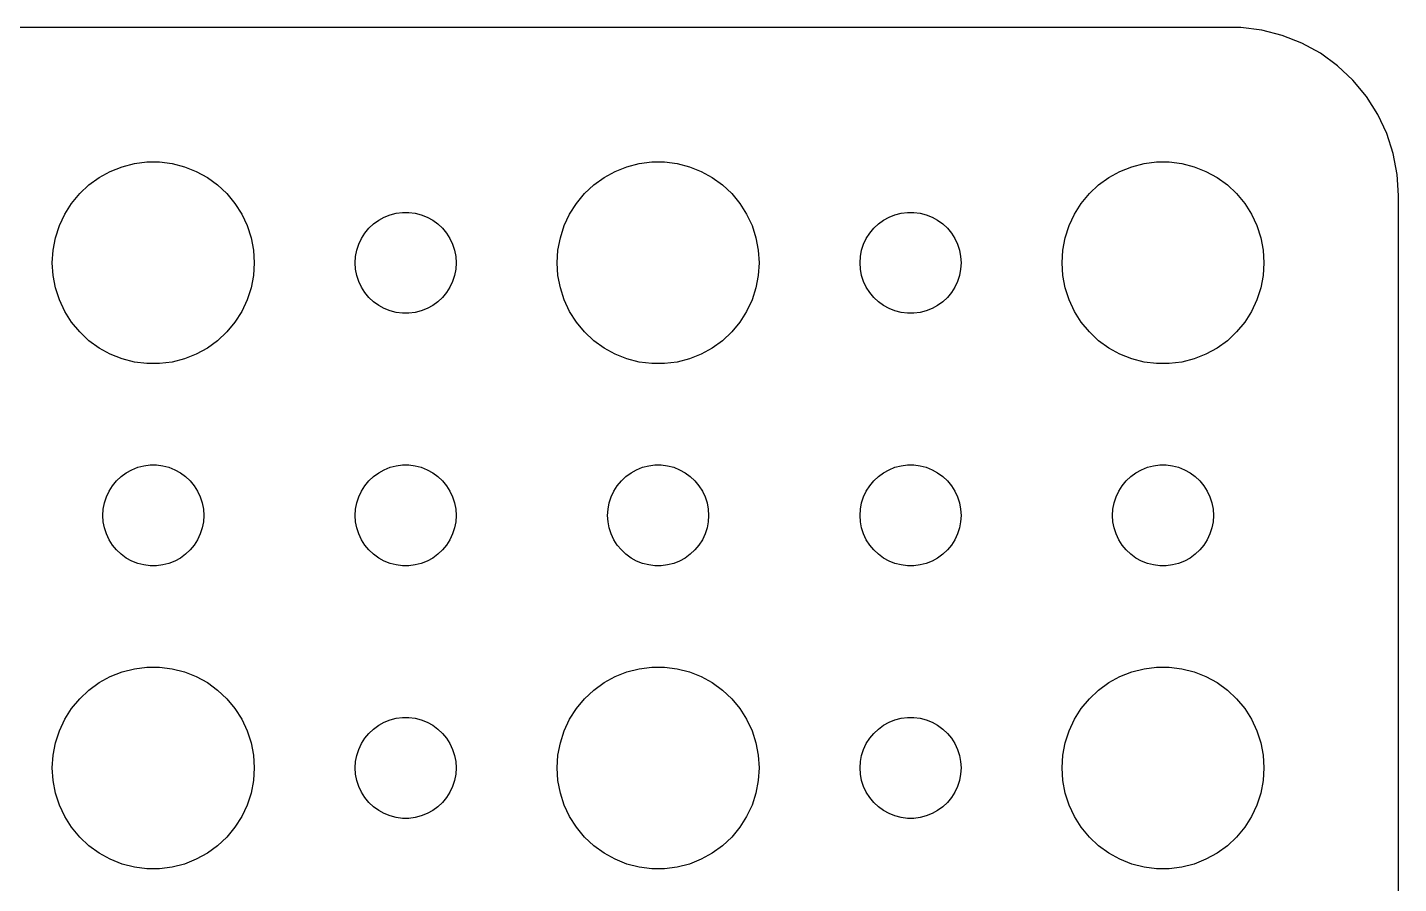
# Model space of a CAD drawing. Header units: metres. Extents: x -37 to 37, y 140 to 346.
# Drawn here: x -3.74 to 37, y 266.57 to 291.99 of the extents above; entities that cross this region are included whole.
import ezdxf

# ---------------------------------------------------------------- set-up
doc = ezdxf.new("R2010")
doc.units = ezdxf.units.M

msp = doc.modelspace()

# ---------------------------------------------------------------- linework, layer by layer
for p, q in [((32.3139, 291.99), (-32.3139, 291.99)), ((32.9369, 291.911), (32.3139, 291.99)), ((33.5451, 291.755), (32.9369, 291.911)), ((34.1289, 291.524), (33.5451, 291.755)), ((34.6791, 291.222), (34.1289, 291.524)), ((35.1871, 290.853), (34.6791, 291.222)), ((35.6448, 290.423), (35.1871, 290.853)), ((36.0451, 289.939), (35.6448, 290.423)), ((36.3815, 289.409), (36.0451, 289.939)), ((36.6489, 288.841), (36.3815, 289.409)), ((36.8429, 288.243), (36.6489, 288.841)), ((36.9606, 287.627), (36.8429, 288.243)), ((-1.60747, 287.533), (-1.27733, 287.714)), ((-1.27733, 287.714), (-0.92705, 287.853)), ((-0.92705, 287.853), (-0.56213, 287.947)), ((-0.56213, 287.947), (-0.18837, 287.994)), ((-0.18837, 287.994), (0.18837, 287.994)), ((0.18837, 287.994), (0.56213, 287.947)), ((0.56213, 287.947), (0.92705, 287.853)), ((0.92705, 287.853), (1.27733, 287.714)), ((1.27733, 287.714), (1.60747, 287.533)), ((13.3925, 287.533), (13.7227, 287.714)), ((13.7227, 287.714), (14.0729, 287.853)), ((14.0729, 287.853), (14.4379, 287.947)), ((14.4379, 287.947), (14.8116, 287.994)), ((14.8116, 287.994), (15.1884, 287.994)), ((15.1884, 287.994), (15.5621, 287.947)), ((15.5621, 287.947), (15.927, 287.853)), ((15.927, 287.853), (16.2773, 287.714)), ((16.2773, 287.714), (16.6075, 287.533)), ((28.3925, 287.533), (28.7227, 287.714)), ((28.7227, 287.714), (29.0729, 287.853)), ((29.0729, 287.853), (29.4379, 287.947)), ((29.4379, 287.947), (29.8116, 287.994)), ((29.8116, 287.994), (30.1884, 287.994)), ((30.1884, 287.994), (30.5621, 287.947)), ((30.5621, 287.947), (30.927, 287.853)), ((30.927, 287.853), (31.2773, 287.714)), ((31.2773, 287.714), (31.6075, 287.533)), ((37, 287), (36.9606, 287.627)), ((-2.1869, 287.054), (-1.91226, 287.312)), ((-1.91226, 287.312), (-1.60747, 287.533)), ((1.60747, 287.533), (1.91226, 287.312)), ((1.91226, 287.312), (2.1869, 287.054)), ((12.8131, 287.054), (13.0877, 287.312)), ((13.0877, 287.312), (13.3925, 287.533)), ((16.6075, 287.533), (16.9123, 287.312)), ((16.9123, 287.312), (17.1869, 287.054)), ((27.8131, 287.054), (28.0877, 287.312)), ((28.0877, 287.312), (28.3925, 287.533)), ((31.6075, 287.533), (31.9123, 287.312)), ((31.9123, 287.312), (32.1869, 287.054)), ((-2.42705, 286.763), (-2.1869, 287.054)), ((2.1869, 287.054), (2.42705, 286.763)), ((12.5729, 286.763), (12.8131, 287.054)), ((17.1869, 287.054), (17.427, 286.763)), ((27.5729, 286.763), (27.8131, 287.054)), ((32.1869, 287.054), (32.427, 286.763)), ((37, 253), (37, 287)), ((-2.78932, 286.104), (-2.62891, 286.445)), ((-2.62891, 286.445), (-2.42705, 286.763)), ((2.42705, 286.763), (2.62891, 286.445)), ((2.62891, 286.445), (2.78932, 286.104)), ((6.86133, 286.357), (7.03647, 286.427)), ((7.03647, 286.427), (7.21892, 286.473)), ((7.21892, 286.473), (7.40581, 286.497)), ((7.40581, 286.497), (7.59418, 286.497)), ((7.59418, 286.497), (7.78107, 286.473)), ((7.78107, 286.473), (7.96352, 286.427)), ((7.96352, 286.427), (8.13866, 286.357)), ((12.2107, 286.104), (12.3711, 286.445)), ((12.3711, 286.445), (12.5729, 286.763)), ((17.427, 286.763), (17.6289, 286.445)), ((17.6289, 286.445), (17.7893, 286.104)), ((21.8613, 286.357), (22.0365, 286.427)), ((22.0365, 286.427), (22.2189, 286.473)), ((22.2189, 286.473), (22.4058, 286.497)), ((22.4058, 286.497), (22.5942, 286.497)), ((22.5942, 286.497), (22.7811, 286.473)), ((22.7811, 286.473), (22.9635, 286.427)), ((22.9635, 286.427), (23.1387, 286.357)), ((27.2107, 286.104), (27.3711, 286.445)), ((27.3711, 286.445), (27.5729, 286.763)), ((32.427, 286.763), (32.6289, 286.445)), ((32.6289, 286.445), (32.7893, 286.104)), ((-2.90575, 285.746), (-2.78932, 286.104)), ((2.78932, 286.104), (2.90575, 285.746)), ((6.28647, 285.882), (6.40654, 286.027)), ((6.40654, 286.027), (6.54385, 286.156)), ((6.54385, 286.156), (6.69626, 286.266)), ((6.69626, 286.266), (6.86133, 286.357)), ((8.13866, 286.357), (8.30373, 286.266)), ((8.30373, 286.266), (8.45613, 286.156)), ((8.45613, 286.156), (8.59344, 286.027)), ((8.59344, 286.027), (8.71352, 285.882)), ((12.0942, 285.746), (12.2107, 286.104)), ((17.7893, 286.104), (17.9057, 285.746)), ((21.2865, 285.882), (21.4065, 286.027)), ((21.4065, 286.027), (21.5439, 286.156)), ((21.5439, 286.156), (21.6963, 286.266)), ((21.6963, 286.266), (21.8613, 286.357)), ((23.1387, 286.357), (23.3037, 286.266)), ((23.3037, 286.266), (23.4561, 286.156)), ((23.4561, 286.156), (23.5934, 286.027)), ((23.5934, 286.027), (23.7135, 285.882)), ((27.0942, 285.746), (27.2107, 286.104)), ((32.7893, 286.104), (32.9057, 285.746)), ((-2.97633, 285.376), (-2.90575, 285.746)), ((2.90575, 285.746), (2.97633, 285.376)), ((6.10533, 285.552), (6.18553, 285.723)), ((6.18553, 285.723), (6.28647, 285.882)), ((8.71352, 285.882), (8.81445, 285.723)), ((8.81445, 285.723), (8.89465, 285.552)), ((12.0237, 285.376), (12.0942, 285.746)), ((17.9057, 285.746), (17.9763, 285.376)), ((21.1053, 285.552), (21.1855, 285.723)), ((21.1855, 285.723), (21.2865, 285.882)), ((23.7135, 285.882), (23.8145, 285.723)), ((23.8145, 285.723), (23.8947, 285.552)), ((27.0237, 285.376), (27.0942, 285.746)), ((32.9057, 285.746), (32.9763, 285.376)), ((-3, 285), (-2.97633, 285.376)), ((2.97633, 285.376), (3, 285)), ((6, 285), (6.01183, 285.188)), ((6.01183, 285.188), (6.04712, 285.373)), ((6.04712, 285.373), (6.10533, 285.552)), ((8.89465, 285.552), (8.95287, 285.373)), ((8.95287, 285.373), (8.98816, 285.188)), ((8.98816, 285.188), (9, 285)), ((12, 285), (12.0237, 285.376)), ((17.9763, 285.376), (18, 285)), ((21, 285), (21.0118, 285.188)), ((21.0118, 285.188), (21.0471, 285.373)), ((21.0471, 285.373), (21.1053, 285.552)), ((23.8947, 285.552), (23.9529, 285.373)), ((23.9529, 285.373), (23.9882, 285.188)), ((23.9882, 285.188), (24, 285)), ((27, 285), (27.0237, 285.376)), ((32.9763, 285.376), (33, 285)), ((-2.97633, 284.624), (-3, 285)), ((3, 285), (2.97633, 284.624)), ((6.01183, 284.812), (6, 285)), ((6.04712, 284.627), (6.01183, 284.812)), ((8.98816, 284.812), (8.95287, 284.627)), ((9, 285), (8.98816, 284.812)), ((12.0237, 284.624), (12, 285)), ((18, 285), (17.9763, 284.624)), ((21.0118, 284.812), (21, 285)), ((21.0471, 284.627), (21.0118, 284.812)), ((23.9882, 284.812), (23.9529, 284.627)), ((24, 285), (23.9882, 284.812)), ((27.0237, 284.624), (27, 285)), ((33, 285), (32.9763, 284.624)), ((-2.90575, 284.254), (-2.97633, 284.624)), ((2.97633, 284.624), (2.90575, 284.254)), ((6.10533, 284.448), (6.04712, 284.627)), ((6.18553, 284.277), (6.10533, 284.448)), ((8.89465, 284.448), (8.81445, 284.277)), ((8.95287, 284.627), (8.89465, 284.448)), ((12.0942, 284.254), (12.0237, 284.624)), ((17.9763, 284.624), (17.9057, 284.254)), ((21.1053, 284.448), (21.0471, 284.627)), ((21.1855, 284.277), (21.1053, 284.448)), ((23.8947, 284.448), (23.8145, 284.277)), ((23.9529, 284.627), (23.8947, 284.448)), ((27.0942, 284.254), (27.0237, 284.624)), ((32.9763, 284.624), (32.9057, 284.254)), ((-2.78932, 283.896), (-2.90575, 284.254)), ((2.90575, 284.254), (2.78932, 283.896)), ((6.28647, 284.118), (6.18553, 284.277)), ((6.40654, 283.973), (6.28647, 284.118)), ((6.54385, 283.844), (6.40654, 283.973)), ((8.59344, 283.973), (8.45613, 283.844)), ((8.71352, 284.118), (8.59344, 283.973)), ((8.81445, 284.277), (8.71352, 284.118)), ((12.2107, 283.896), (12.0942, 284.254)), ((17.9057, 284.254), (17.7893, 283.896)), ((21.2865, 284.118), (21.1855, 284.277)), ((21.4065, 283.973), (21.2865, 284.118)), ((21.5439, 283.844), (21.4065, 283.973)), ((23.5934, 283.973), (23.4561, 283.844)), ((23.7135, 284.118), (23.5934, 283.973)), ((23.8145, 284.277), (23.7135, 284.118)), ((27.2107, 283.896), (27.0942, 284.254)), ((32.9057, 284.254), (32.7893, 283.896)), ((-2.62891, 283.555), (-2.78932, 283.896)), ((-2.42705, 283.237), (-2.62891, 283.555)), ((2.62891, 283.555), (2.42705, 283.237)), ((2.78932, 283.896), (2.62891, 283.555)), ((6.69626, 283.734), (6.54385, 283.844)), ((6.86133, 283.643), (6.69626, 283.734)), ((7.03647, 283.573), (6.86133, 283.643)), ((7.21892, 283.527), (7.03647, 283.573)), ((7.96352, 283.573), (7.78107, 283.527)), ((8.13866, 283.643), (7.96352, 283.573)), ((8.30373, 283.734), (8.13866, 283.643)), ((8.45613, 283.844), (8.30373, 283.734)), ((12.3711, 283.555), (12.2107, 283.896)), ((12.5729, 283.237), (12.3711, 283.555)), ((17.6289, 283.555), (17.427, 283.237)), ((17.7893, 283.896), (17.6289, 283.555)), ((21.6963, 283.734), (21.5439, 283.844)), ((21.8613, 283.643), (21.6963, 283.734)), ((22.0365, 283.573), (21.8613, 283.643)), ((22.2189, 283.527), (22.0365, 283.573)), ((22.9635, 283.573), (22.7811, 283.527)), ((23.1387, 283.643), (22.9635, 283.573)), ((23.3037, 283.734), (23.1387, 283.643)), ((23.4561, 283.844), (23.3037, 283.734)), ((27.3711, 283.555), (27.2107, 283.896)), ((27.5729, 283.237), (27.3711, 283.555)), ((32.6289, 283.555), (32.427, 283.237)), ((32.7893, 283.896), (32.6289, 283.555)), ((-2.1869, 282.946), (-2.42705, 283.237)), ((2.42705, 283.237), (2.1869, 282.946)), ((7.40581, 283.503), (7.21892, 283.527)), ((7.59418, 283.503), (7.40581, 283.503)), ((7.78107, 283.527), (7.59418, 283.503)), ((12.8131, 282.946), (12.5729, 283.237)), ((17.427, 283.237), (17.1869, 282.946)), ((22.4058, 283.503), (22.2189, 283.527)), ((22.5942, 283.503), (22.4058, 283.503)), ((22.7811, 283.527), (22.5942, 283.503)), ((27.8131, 282.946), (27.5729, 283.237)), ((32.427, 283.237), (32.1869, 282.946)), ((-1.91226, 282.688), (-2.1869, 282.946)), ((2.1869, 282.946), (1.91226, 282.688)), ((13.0877, 282.688), (12.8131, 282.946)), ((17.1869, 282.946), (16.9123, 282.688)), ((28.0877, 282.688), (27.8131, 282.946)), ((32.1869, 282.946), (31.9123, 282.688)), ((-1.60747, 282.467), (-1.91226, 282.688)), ((-1.27733, 282.286), (-1.60747, 282.467)), ((1.60747, 282.467), (1.27733, 282.286)), ((1.91226, 282.688), (1.60747, 282.467)), ((13.3925, 282.467), (13.0877, 282.688)), ((13.7227, 282.286), (13.3925, 282.467)), ((16.6075, 282.467), (16.2773, 282.286)), ((16.9123, 282.688), (16.6075, 282.467)), ((28.3925, 282.467), (28.0877, 282.688)), ((28.7227, 282.286), (28.3925, 282.467)), ((31.6075, 282.467), (31.2773, 282.286)), ((31.9123, 282.688), (31.6075, 282.467)), ((-0.92705, 282.147), (-1.27733, 282.286)), ((-0.56213, 282.053), (-0.92705, 282.147)), ((-0.18837, 282.006), (-0.56213, 282.053)), ((0.18837, 282.006), (-0.18837, 282.006)), ((0.56213, 282.053), (0.18837, 282.006)), ((0.92705, 282.147), (0.56213, 282.053)), ((1.27733, 282.286), (0.92705, 282.147)), ((14.0729, 282.147), (13.7227, 282.286)), ((14.4379, 282.053), (14.0729, 282.147)), ((14.8116, 282.006), (14.4379, 282.053)), ((15.1884, 282.006), (14.8116, 282.006)), ((15.5621, 282.053), (15.1884, 282.006)), ((15.927, 282.147), (15.5621, 282.053)), ((16.2773, 282.286), (15.927, 282.147)), ((29.0729, 282.147), (28.7227, 282.286)), ((29.4379, 282.053), (29.0729, 282.147)), ((29.8116, 282.006), (29.4379, 282.053)), ((30.1884, 282.006), (29.8116, 282.006)), ((30.5621, 282.053), (30.1884, 282.006)), ((30.927, 282.147), (30.5621, 282.053)), ((31.2773, 282.286), (30.927, 282.147)), ((-0.95613, 278.656), (-0.80373, 278.766)), ((-0.80373, 278.766), (-0.63866, 278.857)), ((-0.63866, 278.857), (-0.46352, 278.927)), ((-0.46352, 278.927), (-0.28107, 278.973)), ((-0.28107, 278.973), (-0.09418, 278.997)), ((-0.09418, 278.997), (0.09418, 278.997)), ((0.09418, 278.997), (0.28107, 278.973)), ((0.28107, 278.973), (0.46352, 278.927)), ((0.46352, 278.927), (0.63866, 278.857)), ((0.63866, 278.857), (0.80373, 278.766)), ((0.80373, 278.766), (0.95613, 278.656)), ((6.54385, 278.656), (6.69626, 278.766)), ((6.69626, 278.766), (6.86133, 278.857)), ((6.86133, 278.857), (7.03647, 278.927)), ((7.03647, 278.927), (7.21892, 278.973)), ((7.21892, 278.973), (7.40581, 278.997)), ((7.40581, 278.997), (7.59418, 278.997)), ((7.59418, 278.997), (7.78107, 278.973)), ((7.78107, 278.973), (7.96352, 278.927)), ((7.96352, 278.927), (8.13866, 278.857)), ((8.13866, 278.857), (8.30373, 278.766)), ((8.30373, 278.766), (8.45613, 278.656)), ((14.0439, 278.656), (14.1963, 278.766)), ((14.1963, 278.766), (14.3613, 278.857)), ((14.3613, 278.857), (14.5365, 278.927)), ((14.5365, 278.927), (14.7189, 278.973)), ((14.7189, 278.973), (14.9058, 278.997)), ((14.9058, 278.997), (15.0942, 278.997)), ((15.0942, 278.997), (15.2811, 278.973)), ((15.2811, 278.973), (15.4635, 278.927)), ((15.4635, 278.927), (15.6387, 278.857)), ((15.6387, 278.857), (15.8037, 278.766)), ((15.8037, 278.766), (15.9561, 278.656)), ((21.5439, 278.656), (21.6963, 278.766)), ((21.6963, 278.766), (21.8613, 278.857)), ((21.8613, 278.857), (22.0365, 278.927)), ((22.0365, 278.927), (22.2189, 278.973)), ((22.2189, 278.973), (22.4058, 278.997)), ((22.4058, 278.997), (22.5942, 278.997)), ((22.5942, 278.997), (22.7811, 278.973)), ((22.7811, 278.973), (22.9635, 278.927)), ((22.9635, 278.927), (23.1387, 278.857)), ((23.1387, 278.857), (23.3037, 278.766)), ((23.3037, 278.766), (23.4561, 278.656)), ((29.0439, 278.656), (29.1963, 278.766)), ((29.1963, 278.766), (29.3613, 278.857)), ((29.3613, 278.857), (29.5365, 278.927)), ((29.5365, 278.927), (29.7189, 278.973)), ((29.7189, 278.973), (29.9058, 278.997)), ((29.9058, 278.997), (30.0942, 278.997)), ((30.0942, 278.997), (30.2811, 278.973)), ((30.2811, 278.973), (30.4635, 278.927)), ((30.4635, 278.927), (30.6387, 278.857)), ((30.6387, 278.857), (30.8037, 278.766)), ((30.8037, 278.766), (30.9561, 278.656)), ((-1.31445, 278.223), (-1.21352, 278.382)), ((-1.21352, 278.382), (-1.09344, 278.527)), ((-1.09344, 278.527), (-0.95613, 278.656)), ((0.95613, 278.656), (1.09344, 278.527)), ((1.09344, 278.527), (1.21352, 278.382)), ((1.21352, 278.382), (1.31445, 278.223)), ((6.18553, 278.223), (6.28647, 278.382)), ((6.28647, 278.382), (6.40654, 278.527)), ((6.40654, 278.527), (6.54385, 278.656)), ((8.45613, 278.656), (8.59344, 278.527)), ((8.59344, 278.527), (8.71352, 278.382)), ((8.71352, 278.382), (8.81445, 278.223)), ((13.6855, 278.223), (13.7865, 278.382)), ((13.7865, 278.382), (13.9065, 278.527)), ((13.9065, 278.527), (14.0439, 278.656)), ((15.9561, 278.656), (16.0934, 278.527)), ((16.0934, 278.527), (16.2135, 278.382)), ((16.2135, 278.382), (16.3145, 278.223)), ((21.1855, 278.223), (21.2865, 278.382)), ((21.2865, 278.382), (21.4065, 278.527)), ((21.4065, 278.527), (21.5439, 278.656)), ((23.4561, 278.656), (23.5934, 278.527)), ((23.5934, 278.527), (23.7135, 278.382)), ((23.7135, 278.382), (23.8145, 278.223)), ((28.6855, 278.223), (28.7865, 278.382)), ((28.7865, 278.382), (28.9065, 278.527)), ((28.9065, 278.527), (29.0439, 278.656)), ((30.9561, 278.656), (31.0934, 278.527)), ((31.0934, 278.527), (31.2135, 278.382)), ((31.2135, 278.382), (31.3145, 278.223)), ((-1.48816, 277.688), (-1.45287, 277.873)), ((-1.45287, 277.873), (-1.39465, 278.052)), ((-1.39465, 278.052), (-1.31445, 278.223)), ((1.31445, 278.223), (1.39465, 278.052)), ((1.39465, 278.052), (1.45287, 277.873)), ((1.45287, 277.873), (1.48816, 277.688)), ((6.01183, 277.688), (6.04712, 277.873)), ((6.04712, 277.873), (6.10533, 278.052)), ((6.10533, 278.052), (6.18553, 278.223)), ((8.81445, 278.223), (8.89465, 278.052)), ((8.89465, 278.052), (8.95287, 277.873)), ((8.95287, 277.873), (8.98816, 277.688)), ((13.5118, 277.688), (13.5471, 277.873)), ((13.5471, 277.873), (13.6053, 278.052)), ((13.6053, 278.052), (13.6855, 278.223)), ((16.3145, 278.223), (16.3947, 278.052)), ((16.3947, 278.052), (16.4529, 277.873)), ((16.4529, 277.873), (16.4882, 277.688)), ((21.0118, 277.688), (21.0471, 277.873)), ((21.0471, 277.873), (21.1053, 278.052)), ((21.1053, 278.052), (21.1855, 278.223)), ((23.8145, 278.223), (23.8947, 278.052)), ((23.8947, 278.052), (23.9529, 277.873)), ((23.9529, 277.873), (23.9882, 277.688)), ((28.5118, 277.688), (28.5471, 277.873)), ((28.5471, 277.873), (28.6053, 278.052)), ((28.6053, 278.052), (28.6855, 278.223)), ((31.3145, 278.223), (31.3947, 278.052)), ((31.3947, 278.052), (31.4529, 277.873)), ((31.4529, 277.873), (31.4882, 277.688)), ((-1.5, 277.5), (-1.48816, 277.688)), ((-1.48816, 277.312), (-1.5, 277.5)), ((1.48816, 277.688), (1.5, 277.5)), ((1.5, 277.5), (1.48816, 277.312)), ((6, 277.5), (6.01183, 277.688)), ((6.01183, 277.312), (6, 277.5)), ((8.98816, 277.688), (9, 277.5)), ((9, 277.5), (8.98816, 277.312)), ((13.5, 277.5), (13.5118, 277.688)), ((13.5118, 277.312), (13.5, 277.5)), ((16.4882, 277.688), (16.5, 277.5)), ((16.5, 277.5), (16.4882, 277.312)), ((21, 277.5), (21.0118, 277.688)), ((21.0118, 277.312), (21, 277.5)), ((23.9882, 277.688), (24, 277.5)), ((24, 277.5), (23.9882, 277.312)), ((28.5, 277.5), (28.5118, 277.688)), ((28.5118, 277.312), (28.5, 277.5)), ((31.4882, 277.688), (31.5, 277.5)), ((31.5, 277.5), (31.4882, 277.312)), ((-1.45287, 277.127), (-1.48816, 277.312)), ((-1.39465, 276.948), (-1.45287, 277.127)), ((1.45287, 277.127), (1.39465, 276.948)), ((1.48816, 277.312), (1.45287, 277.127)), ((6.04712, 277.127), (6.01183, 277.312)), ((6.10533, 276.948), (6.04712, 277.127)), ((8.95287, 277.127), (8.89465, 276.948)), ((8.98816, 277.312), (8.95287, 277.127)), ((13.5471, 277.127), (13.5118, 277.312)), ((13.6053, 276.948), (13.5471, 277.127)), ((16.4529, 277.127), (16.3947, 276.948)), ((16.4882, 277.312), (16.4529, 277.127)), ((21.0471, 277.127), (21.0118, 277.312)), ((21.1053, 276.948), (21.0471, 277.127)), ((23.9529, 277.127), (23.8947, 276.948)), ((23.9882, 277.312), (23.9529, 277.127)), ((28.5471, 277.127), (28.5118, 277.312)), ((28.6053, 276.948), (28.5471, 277.127)), ((31.4529, 277.127), (31.3947, 276.948)), ((31.4882, 277.312), (31.4529, 277.127)), ((-1.31445, 276.777), (-1.39465, 276.948)), ((-1.21352, 276.618), (-1.31445, 276.777)), ((1.31445, 276.777), (1.21352, 276.618)), ((1.39465, 276.948), (1.31445, 276.777)), ((6.18553, 276.777), (6.10533, 276.948)), ((6.28647, 276.618), (6.18553, 276.777)), ((8.81445, 276.777), (8.71352, 276.618)), ((8.89465, 276.948), (8.81445, 276.777)), ((13.6855, 276.777), (13.6053, 276.948)), ((13.7865, 276.618), (13.6855, 276.777)), ((16.3145, 276.777), (16.2135, 276.618)), ((16.3947, 276.948), (16.3145, 276.777)), ((21.1855, 276.777), (21.1053, 276.948)), ((21.2865, 276.618), (21.1855, 276.777)), ((23.8145, 276.777), (23.7135, 276.618)), ((23.8947, 276.948), (23.8145, 276.777)), ((28.6855, 276.777), (28.6053, 276.948)), ((28.7865, 276.618), (28.6855, 276.777)), ((31.3145, 276.777), (31.2135, 276.618)), ((31.3947, 276.948), (31.3145, 276.777)), ((-1.09344, 276.473), (-1.21352, 276.618)), ((-0.95613, 276.344), (-1.09344, 276.473)), ((-0.80373, 276.234), (-0.95613, 276.344)), ((-0.63866, 276.143), (-0.80373, 276.234)), ((0.80373, 276.234), (0.63866, 276.143)), ((0.95613, 276.344), (0.80373, 276.234)), ((1.09344, 276.473), (0.95613, 276.344)), ((1.21352, 276.618), (1.09344, 276.473)), ((6.40654, 276.473), (6.28647, 276.618)), ((6.54385, 276.344), (6.40654, 276.473)), ((6.69626, 276.234), (6.54385, 276.344)), ((6.86133, 276.143), (6.69626, 276.234)), ((8.30373, 276.234), (8.13866, 276.143)), ((8.45613, 276.344), (8.30373, 276.234)), ((8.59344, 276.473), (8.45613, 276.344)), ((8.71352, 276.618), (8.59344, 276.473)), ((13.9065, 276.473), (13.7865, 276.618)), ((14.0439, 276.344), (13.9065, 276.473)), ((14.1963, 276.234), (14.0439, 276.344)), ((14.3613, 276.143), (14.1963, 276.234)), ((15.8037, 276.234), (15.6387, 276.143)), ((15.9561, 276.344), (15.8037, 276.234)), ((16.0934, 276.473), (15.9561, 276.344)), ((16.2135, 276.618), (16.0934, 276.473)), ((21.4065, 276.473), (21.2865, 276.618)), ((21.5439, 276.344), (21.4065, 276.473)), ((21.6963, 276.234), (21.5439, 276.344)), ((21.8613, 276.143), (21.6963, 276.234)), ((23.3037, 276.234), (23.1387, 276.143)), ((23.4561, 276.344), (23.3037, 276.234)), ((23.5934, 276.473), (23.4561, 276.344)), ((23.7135, 276.618), (23.5934, 276.473)), ((28.9065, 276.473), (28.7865, 276.618)), ((29.0439, 276.344), (28.9065, 276.473)), ((29.1963, 276.234), (29.0439, 276.344)), ((29.3613, 276.143), (29.1963, 276.234)), ((30.8037, 276.234), (30.6387, 276.143)), ((30.9561, 276.344), (30.8037, 276.234)), ((31.0934, 276.473), (30.9561, 276.344)), ((31.2135, 276.618), (31.0934, 276.473)), ((-0.46352, 276.073), (-0.63866, 276.143)), ((-0.28107, 276.027), (-0.46352, 276.073)), ((-0.09418, 276.003), (-0.28107, 276.027)), ((0.09418, 276.003), (-0.09418, 276.003)), ((0.28107, 276.027), (0.09418, 276.003)), ((0.46352, 276.073), (0.28107, 276.027)), ((0.63866, 276.143), (0.46352, 276.073)), ((7.03647, 276.073), (6.86133, 276.143)), ((7.21892, 276.027), (7.03647, 276.073)), ((7.40581, 276.003), (7.21892, 276.027)), ((7.59418, 276.003), (7.40581, 276.003)), ((7.78107, 276.027), (7.59418, 276.003)), ((7.96352, 276.073), (7.78107, 276.027)), ((8.13866, 276.143), (7.96352, 276.073)), ((14.5365, 276.073), (14.3613, 276.143)), ((14.7189, 276.027), (14.5365, 276.073)), ((14.9058, 276.003), (14.7189, 276.027)), ((15.0942, 276.003), (14.9058, 276.003)), ((15.2811, 276.027), (15.0942, 276.003)), ((15.4635, 276.073), (15.2811, 276.027)), ((15.6387, 276.143), (15.4635, 276.073)), ((22.0365, 276.073), (21.8613, 276.143)), ((22.2189, 276.027), (22.0365, 276.073)), ((22.4058, 276.003), (22.2189, 276.027)), ((22.5942, 276.003), (22.4058, 276.003)), ((22.7811, 276.027), (22.5942, 276.003)), ((22.9635, 276.073), (22.7811, 276.027)), ((23.1387, 276.143), (22.9635, 276.073)), ((29.5365, 276.073), (29.3613, 276.143)), ((29.7189, 276.027), (29.5365, 276.073)), ((29.9058, 276.003), (29.7189, 276.027)), ((30.0942, 276.003), (29.9058, 276.003)), ((30.2811, 276.027), (30.0942, 276.003)), ((30.4635, 276.073), (30.2811, 276.027)), ((30.6387, 276.143), (30.4635, 276.073)), ((-0.56213, 272.947), (-0.18837, 272.994)), ((-0.18837, 272.994), (0.18837, 272.994)), ((0.18837, 272.994), (0.56213, 272.947)), ((14.4379, 272.947), (14.8116, 272.994)), ((14.8116, 272.994), (15.1884, 272.994)), ((15.1884, 272.994), (15.5621, 272.947)), ((29.4379, 272.947), (29.8116, 272.994)), ((29.8116, 272.994), (30.1884, 272.994)), ((30.1884, 272.994), (30.5621, 272.947)), ((-1.60747, 272.533), (-1.27733, 272.714)), ((-1.27733, 272.714), (-0.92705, 272.853)), ((-0.92705, 272.853), (-0.56213, 272.947)), ((0.56213, 272.947), (0.92705, 272.853)), ((0.92705, 272.853), (1.27733, 272.714)), ((1.27733, 272.714), (1.60747, 272.533)), ((13.3925, 272.533), (13.7227, 272.714)), ((13.7227, 272.714), (14.0729, 272.853)), ((14.0729, 272.853), (14.4379, 272.947)), ((15.5621, 272.947), (15.927, 272.853)), ((15.927, 272.853), (16.2773, 272.714)), ((16.2773, 272.714), (16.6075, 272.533)), ((28.3925, 272.533), (28.7227, 272.714)), ((28.7227, 272.714), (29.0729, 272.853)), ((29.0729, 272.853), (29.4379, 272.947)), ((30.5621, 272.947), (30.927, 272.853)), ((30.927, 272.853), (31.2773, 272.714)), ((31.2773, 272.714), (31.6075, 272.533)), ((-2.1869, 272.054), (-1.91226, 272.312)), ((-1.91226, 272.312), (-1.60747, 272.533)), ((1.60747, 272.533), (1.91226, 272.312)), ((1.91226, 272.312), (2.1869, 272.054)), ((12.8131, 272.054), (13.0877, 272.312)), ((13.0877, 272.312), (13.3925, 272.533)), ((16.6075, 272.533), (16.9123, 272.312)), ((16.9123, 272.312), (17.1869, 272.054)), ((27.8131, 272.054), (28.0877, 272.312)), ((28.0877, 272.312), (28.3925, 272.533)), ((31.6075, 272.533), (31.9123, 272.312)), ((31.9123, 272.312), (32.1869, 272.054)), ((-2.62891, 271.445), (-2.42705, 271.763)), ((-2.42705, 271.763), (-2.1869, 272.054)), ((2.1869, 272.054), (2.42705, 271.763)), ((2.42705, 271.763), (2.62891, 271.445)), ((12.3711, 271.445), (12.5729, 271.763)), ((12.5729, 271.763), (12.8131, 272.054)), ((17.1869, 272.054), (17.427, 271.763)), ((17.427, 271.763), (17.6289, 271.445)), ((27.3711, 271.445), (27.5729, 271.763)), ((27.5729, 271.763), (27.8131, 272.054)), ((32.1869, 272.054), (32.427, 271.763)), ((32.427, 271.763), (32.6289, 271.445)), ((-2.78932, 271.104), (-2.62891, 271.445)), ((2.62891, 271.445), (2.78932, 271.104)), ((6.69626, 271.266), (6.86133, 271.357)), ((6.86133, 271.357), (7.03647, 271.427)), ((7.03647, 271.427), (7.21892, 271.473)), ((7.21892, 271.473), (7.40581, 271.497)), ((7.40581, 271.497), (7.59418, 271.497)), ((7.59418, 271.497), (7.78107, 271.473)), ((7.78107, 271.473), (7.96352, 271.427)), ((7.96352, 271.427), (8.13866, 271.357)), ((8.13866, 271.357), (8.30373, 271.266)), ((12.2107, 271.104), (12.3711, 271.445)), ((17.6289, 271.445), (17.7893, 271.104)), ((21.6963, 271.266), (21.8613, 271.357)), ((21.8613, 271.357), (22.0365, 271.427)), ((22.0365, 271.427), (22.2189, 271.473)), ((22.2189, 271.473), (22.4058, 271.497)), ((22.4058, 271.497), (22.5942, 271.497)), ((22.5942, 271.497), (22.7811, 271.473)), ((22.7811, 271.473), (22.9635, 271.427)), ((22.9635, 271.427), (23.1387, 271.357)), ((23.1387, 271.357), (23.3037, 271.266)), ((27.2107, 271.104), (27.3711, 271.445)), ((32.6289, 271.445), (32.7893, 271.104)), ((-2.90575, 270.746), (-2.78932, 271.104)), ((2.78932, 271.104), (2.90575, 270.746)), ((6.28647, 270.882), (6.40654, 271.027)), ((6.40654, 271.027), (6.54385, 271.156)), ((6.54385, 271.156), (6.69626, 271.266)), ((8.30373, 271.266), (8.45613, 271.156)), ((8.45613, 271.156), (8.59344, 271.027)), ((8.59344, 271.027), (8.71352, 270.882)), ((12.0942, 270.746), (12.2107, 271.104)), ((17.7893, 271.104), (17.9057, 270.746)), ((21.2865, 270.882), (21.4065, 271.027)), ((21.4065, 271.027), (21.5439, 271.156)), ((21.5439, 271.156), (21.6963, 271.266)), ((23.3037, 271.266), (23.4561, 271.156)), ((23.4561, 271.156), (23.5934, 271.027)), ((23.5934, 271.027), (23.7135, 270.882)), ((27.0942, 270.746), (27.2107, 271.104)), ((32.7893, 271.104), (32.9057, 270.746)), ((-2.97633, 270.376), (-2.90575, 270.746)), ((2.90575, 270.746), (2.97633, 270.376)), ((6.04712, 270.373), (6.10533, 270.552)), ((6.10533, 270.552), (6.18553, 270.723)), ((6.18553, 270.723), (6.28647, 270.882)), ((8.71352, 270.882), (8.81445, 270.723)), ((8.81445, 270.723), (8.89465, 270.552)), ((8.89465, 270.552), (8.95287, 270.373)), ((12.0237, 270.376), (12.0942, 270.746)), ((17.9057, 270.746), (17.9763, 270.376)), ((21.0471, 270.373), (21.1053, 270.552)), ((21.1053, 270.552), (21.1855, 270.723)), ((21.1855, 270.723), (21.2865, 270.882)), ((23.7135, 270.882), (23.8145, 270.723)), ((23.8145, 270.723), (23.8947, 270.552)), ((23.8947, 270.552), (23.9529, 270.373)), ((27.0237, 270.376), (27.0942, 270.746)), ((32.9057, 270.746), (32.9763, 270.376)), ((-3, 270), (-2.97633, 270.376)), ((2.97633, 270.376), (3, 270)), ((6, 270), (6.01183, 270.188)), ((6.01183, 270.188), (6.04712, 270.373)), ((8.95287, 270.373), (8.98816, 270.188)), ((8.98816, 270.188), (9, 270)), ((12, 270), (12.0237, 270.376)), ((17.9763, 270.376), (18, 270)), ((21, 270), (21.0118, 270.188)), ((21.0118, 270.188), (21.0471, 270.373)), ((23.9529, 270.373), (23.9882, 270.188)), ((23.9882, 270.188), (24, 270)), ((27, 270), (27.0237, 270.376)), ((32.9763, 270.376), (33, 270)), ((-2.97633, 269.624), (-3, 270)), ((3, 270), (2.97633, 269.624)), ((6.01183, 269.812), (6, 270)), ((6.04712, 269.627), (6.01183, 269.812)), ((8.98816, 269.812), (8.95287, 269.627)), ((9, 270), (8.98816, 269.812)), ((12.0237, 269.624), (12, 270)), ((18, 270), (17.9763, 269.624)), ((21.0118, 269.812), (21, 270)), ((21.0471, 269.627), (21.0118, 269.812)), ((23.9882, 269.812), (23.9529, 269.627)), ((24, 270), (23.9882, 269.812)), ((27.0237, 269.624), (27, 270)), ((33, 270), (32.9763, 269.624)), ((-2.90575, 269.254), (-2.97633, 269.624)), ((2.97633, 269.624), (2.90575, 269.254)), ((6.10533, 269.448), (6.04712, 269.627)), ((6.18553, 269.277), (6.10533, 269.448)), ((8.89465, 269.448), (8.81445, 269.277)), ((8.95287, 269.627), (8.89465, 269.448)), ((12.0942, 269.254), (12.0237, 269.624)), ((17.9763, 269.624), (17.9057, 269.254)), ((21.1053, 269.448), (21.0471, 269.627)), ((21.1855, 269.277), (21.1053, 269.448)), ((23.8947, 269.448), (23.8145, 269.277)), ((23.9529, 269.627), (23.8947, 269.448)), ((27.0942, 269.254), (27.0237, 269.624)), ((32.9763, 269.624), (32.9057, 269.254)), ((-2.78932, 268.896), (-2.90575, 269.254)), ((-2.62891, 268.555), (-2.78932, 268.896)), ((2.78932, 268.896), (2.62891, 268.555)), ((2.90575, 269.254), (2.78932, 268.896)), ((6.28647, 269.118), (6.18553, 269.277)), ((6.40654, 268.973), (6.28647, 269.118)), ((6.54385, 268.844), (6.40654, 268.973)), ((8.59344, 268.973), (8.45613, 268.844)), ((8.71352, 269.118), (8.59344, 268.973)), ((8.81445, 269.277), (8.71352, 269.118)), ((12.2107, 268.896), (12.0942, 269.254)), ((12.3711, 268.555), (12.2107, 268.896)), ((17.7893, 268.896), (17.6289, 268.555)), ((17.9057, 269.254), (17.7893, 268.896)), ((21.2865, 269.118), (21.1855, 269.277)), ((21.4065, 268.973), (21.2865, 269.118)), ((21.5439, 268.844), (21.4065, 268.973)), ((23.5934, 268.973), (23.4561, 268.844)), ((23.7135, 269.118), (23.5934, 268.973)), ((23.8145, 269.277), (23.7135, 269.118)), ((27.2107, 268.896), (27.0942, 269.254)), ((27.3711, 268.555), (27.2107, 268.896)), ((32.7893, 268.896), (32.6289, 268.555)), ((32.9057, 269.254), (32.7893, 268.896)), ((-2.42705, 268.237), (-2.62891, 268.555)), ((2.62891, 268.555), (2.42705, 268.237)), ((6.69626, 268.734), (6.54385, 268.844)), ((6.86133, 268.643), (6.69626, 268.734)), ((7.03647, 268.573), (6.86133, 268.643)), ((7.21892, 268.527), (7.03647, 268.573)), ((7.40581, 268.503), (7.21892, 268.527)), ((7.59418, 268.503), (7.40581, 268.503)), ((7.78107, 268.527), (7.59418, 268.503)), ((7.96352, 268.573), (7.78107, 268.527)), ((8.13866, 268.643), (7.96352, 268.573)), ((8.30373, 268.734), (8.13866, 268.643)), ((8.45613, 268.844), (8.30373, 268.734)), ((12.5729, 268.237), (12.3711, 268.555)), ((17.6289, 268.555), (17.427, 268.237)), ((21.6963, 268.734), (21.5439, 268.844)), ((21.8613, 268.643), (21.6963, 268.734)), ((22.0365, 268.573), (21.8613, 268.643)), ((22.2189, 268.527), (22.0365, 268.573)), ((22.4058, 268.503), (22.2189, 268.527)), ((22.5942, 268.503), (22.4058, 268.503)), ((22.7811, 268.527), (22.5942, 268.503)), ((22.9635, 268.573), (22.7811, 268.527)), ((23.1387, 268.643), (22.9635, 268.573)), ((23.3037, 268.734), (23.1387, 268.643)), ((23.4561, 268.844), (23.3037, 268.734)), ((27.5729, 268.237), (27.3711, 268.555)), ((32.6289, 268.555), (32.427, 268.237)), ((-2.1869, 267.946), (-2.42705, 268.237)), ((2.42705, 268.237), (2.1869, 267.946)), ((12.8131, 267.946), (12.5729, 268.237)), ((17.427, 268.237), (17.1869, 267.946)), ((27.8131, 267.946), (27.5729, 268.237)), ((32.427, 268.237), (32.1869, 267.946)), ((-1.91226, 267.688), (-2.1869, 267.946)), ((-1.60747, 267.467), (-1.91226, 267.688)), ((1.91226, 267.688), (1.60747, 267.467)), ((2.1869, 267.946), (1.91226, 267.688)), ((13.0877, 267.688), (12.8131, 267.946)), ((13.3925, 267.467), (13.0877, 267.688)), ((16.9123, 267.688), (16.6075, 267.467)), ((17.1869, 267.946), (16.9123, 267.688)), ((28.0877, 267.688), (27.8131, 267.946)), ((28.3925, 267.467), (28.0877, 267.688)), ((31.9123, 267.688), (31.6075, 267.467)), ((32.1869, 267.946), (31.9123, 267.688)), ((-1.27733, 267.286), (-1.60747, 267.467)), ((-0.92705, 267.147), (-1.27733, 267.286)), ((1.27733, 267.286), (0.92705, 267.147)), ((1.60747, 267.467), (1.27733, 267.286)), ((13.7227, 267.286), (13.3925, 267.467)), ((14.0729, 267.147), (13.7227, 267.286)), ((16.2773, 267.286), (15.927, 267.147)), ((16.6075, 267.467), (16.2773, 267.286)), ((28.7227, 267.286), (28.3925, 267.467)), ((29.0729, 267.147), (28.7227, 267.286)), ((31.2773, 267.286), (30.927, 267.147)), ((31.6075, 267.467), (31.2773, 267.286)), ((-0.56213, 267.053), (-0.92705, 267.147)), ((-0.18837, 267.006), (-0.56213, 267.053)), ((0.18837, 267.006), (-0.18837, 267.006)), ((0.56213, 267.053), (0.18837, 267.006)), ((0.92705, 267.147), (0.56213, 267.053)), ((14.4379, 267.053), (14.0729, 267.147)), ((14.8116, 267.006), (14.4379, 267.053)), ((15.1884, 267.006), (14.8116, 267.006)), ((15.5621, 267.053), (15.1884, 267.006)), ((15.927, 267.147), (15.5621, 267.053)), ((29.4379, 267.053), (29.0729, 267.147)), ((29.8116, 267.006), (29.4379, 267.053)), ((30.1884, 267.006), (29.8116, 267.006)), ((30.5621, 267.053), (30.1884, 267.006)), ((30.927, 267.147), (30.5621, 267.053))]:
    msp.add_line(p, q)

doc.saveas('drawing.dxf')
